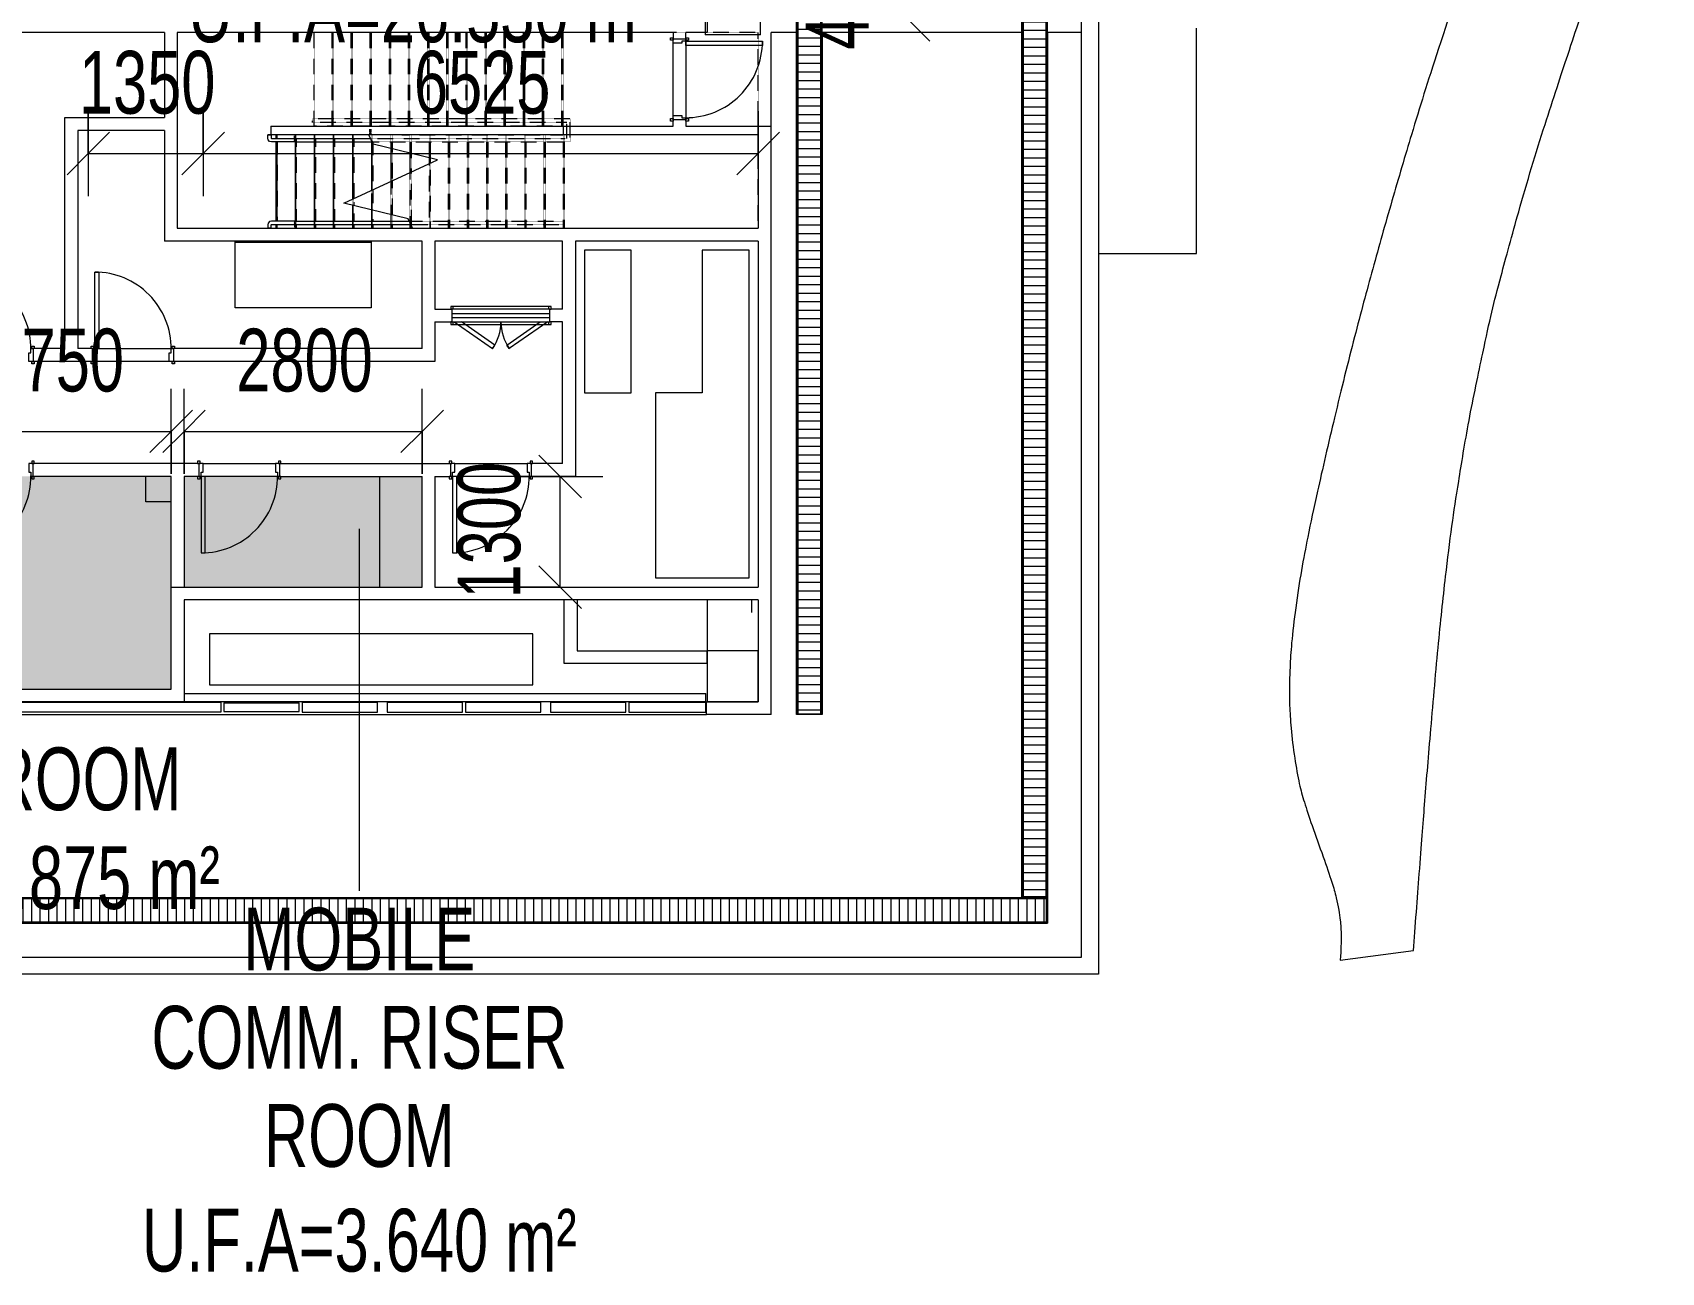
# Model space of a CAD drawing. Header units: millimetres. Extents: x 35540 to 832230, y -10956 to 416550.
# Drawn here: x 153857 to 173004, y 1152 to 15724 of the extents above; entities that cross this region are included whole.
import ezdxf

# ---------------------------------------------------------------- set-up
doc = ezdxf.new("R2010")
doc.units = ezdxf.units.MM
doc.linetypes.add('Overhead', pattern=[3.96875, 2.38125, -1.5875])
for name, color, linetype, lineweight in [('A-ANNO-DIMS', 211, 'Continuous', 5), ('A-ANNO-DIMS-500', 211, 'Continuous', 5), ('A-AREA-IDEN', 2, 'Continuous', 15), ('A-AREA-PATT', 32, 'Continuous', 5), ('A-DOOR', 31, 'Continuous', 5), ('A-DOOR-FRAM', 31, 'Continuous', 15), ('A-FLOR', 192, 'Continuous', 5), ('A-FLOR-HRAL', 11, 'Continuous', 5), ('A-FLOR-HRAL-MBND', 5, 'Overhead', 5), ('A-FLOR-LEVL', 51, 'Continuous', 5), ('A-GLAZ-CWMG', 51, 'Continuous', 5), ('A-WALL', 113, 'Continuous', 5), ('Q-CASE', 31, 'Continuous', 5), ('S-COLS', 52, 'Continuous', 5), ('S-STRS', 31, 'Continuous', 5), ('S-STRS-MBND', 31, 'Overhead', 5)]:
    doc.layers.add(name, color=color, linetype=linetype, lineweight=lineweight)
doc.styles.add('Arial', font='arial.ttf', dxfattribs={"width": 0.7, "height": 737.649701})
doc.dimstyles.new('Linear_-_1_5mm_Arial', dxfattribs={"dimscale": 304.8, "dimtxt": 750, "dimasz": 1.64042, "dimexe": 1.64042, "dimexo": 0.0625, "dimgap": 0.82021, "dimtad": 1, "dimdec": 0, "dimzin": 0, "dimdsep": 46, "dimtxsty": 'Arial', "dimblk1": 'OBLIQUE', "dimblk2": 'OBLIQUE', "dimsah": 1, "dimcen": 0.09, "dimadec": 0, "dimazin": 0, "dimtfac": 1, "dimtdec": 4, "dimtix": 1, "dimtmove": 0, "dimatfit": 3, "dimfxl": 1.64042, "dimfxlon": 1, "dimtvp": 1, "dimtolj": 1, "dimtzin": 0, "dimarcsym": 2})
pattern_1 = [(270, (73747.67, 609.6), (100, 6e-15), [])]

# ---------------------------------------------------------------- blocks, each defined once
blk = doc.blocks.new('DLN-Single Door__X01_ - _M02_ 900 x 2450 _WH_-16935533-1_F U_F_A_')
at = {"layer": 'A-DOOR'}
for p, q in [((-460, 105), (-490, 105)), ((-490, 105), (-490, 75)), ((-490, 75), (-460, 75)), ((-460, 75), (-460, 105)), ((490, 105), (460, 105)), ((460, 105), (460, 75)), ((460, 75), (490, 75)), ((490, 75), (490, 105)), ((-460, -75), (-490, -75)), ((-490, -75), (-490, -105)), ((-490, -105), (-460, -105)), ((-460, -105), (-460, -75)), ((-400, -75), (-450, -75)), ((-450, -75), (-450, -975)), ((-400, -975), (-400, -75)), ((490, -75), (460, -75)), ((460, -75), (460, -105)), ((460, -105), (490, -105)), ((490, -105), (490, -75)), ((-450, -975), (-400, -975))]:
    blk.add_line(p, q, dxfattribs=at)
blk.add_arc((-450, -75), 900, 270, 0.5, dxfattribs=at)
at = {"layer": 'A-DOOR-FRAM'}
for p, q in [((-425, 75), (-475, 75)), ((-475, 75), (-475, -75)), ((-425, -25), (-425, 75)), ((425, 75), (425, -25)), ((475, 75), (425, 75)), ((475, -75), (475, 75)), ((-475, -75), (-450, -75)), ((-450, -75), (-450, -25)), ((-450, -25), (-425, -25)), ((425, -25), (450, -25)), ((450, -25), (450, -75)), ((450, -75), (475, -75))]:
    blk.add_line(p, q, dxfattribs=at)
blk = doc.blocks.new('DLN-Single Door__X01_ - _M02a_ 900 x 2450 _WH_-16935534-1_F U_F_A_')
at = {"layer": 'A-DOOR'}
for p, q in [((-450, 975), (-400, 975)), ((-450, 75), (-450, 975)), ((-400, 975), (-400, 75)), ((-490, 105), (-460, 105)), ((-490, 75), (-490, 105)), ((-460, 75), (-490, 75)), ((-460, 105), (-460, 75)), ((-400, 75), (-450, 75)), ((460, 75), (460, 105)), ((460, 105), (490, 105)), ((490, 75), (460, 75)), ((490, 105), (490, 75)), ((-490, -75), (-460, -75)), ((-490, -105), (-490, -75)), ((-460, -105), (-490, -105)), ((-460, -75), (-460, -105)), ((460, -105), (460, -75)), ((460, -75), (490, -75)), ((490, -105), (460, -105)), ((490, -75), (490, -105))]:
    blk.add_line(p, q, dxfattribs=at)
blk.add_arc((-450, 75), 900, 359.5, 90, dxfattribs=at)
at = {"layer": 'A-DOOR-FRAM'}
for p, q in [((-475, 75), (-450, 75)), ((-475, -75), (-475, 75)), ((-450, 75), (-450, 25)), ((-450, 25), (-425, 25)), ((-425, 25), (-425, -75)), ((425, 25), (450, 25)), ((425, -75), (425, 25)), ((450, 75), (475, 75)), ((450, 25), (450, 75)), ((475, 75), (475, -75)), ((-425, -75), (-475, -75)), ((475, -75), (425, -75))]:
    blk.add_line(p, q, dxfattribs=at)
blk = doc.blocks.new('DLN-Single Door__X05_ - _M43a_ 900 x 2100 _WH_-13704765-1_F U_F_A_')
at = {"layer": 'A-DOOR'}
for p, q in [((-450, 975), (-400, 975)), ((-450, 75), (-450, 975)), ((-400, 975), (-400, 75)), ((-490, 105), (-460, 105)), ((-490, 75), (-490, 105)), ((-460, 75), (-490, 75)), ((-460, 105), (-460, 75)), ((-400, 75), (-450, 75)), ((460, 75), (460, 105)), ((460, 105), (490, 105)), ((490, 75), (460, 75)), ((490, 105), (490, 75)), ((-490, -75), (-460, -75)), ((-490, -105), (-490, -75)), ((-460, -105), (-490, -105)), ((-460, -75), (-460, -105)), ((460, -105), (460, -75)), ((460, -75), (490, -75)), ((490, -105), (460, -105)), ((490, -75), (490, -105))]:
    blk.add_line(p, q, dxfattribs=at)
blk.add_arc((-450, 75), 900, 359.5, 90, dxfattribs=at)
at = {"layer": 'A-DOOR-FRAM'}
for p, q in [((-475, 75), (-450, 75)), ((-475, -75), (-475, 75)), ((-450, 75), (-450, 25)), ((-450, 25), (-425, 25)), ((-425, 25), (-425, -75)), ((425, 25), (450, 25)), ((425, -75), (425, 25)), ((450, 75), (475, 75)), ((450, 25), (450, 75)), ((475, 75), (475, -75)), ((-425, -75), (-475, -75)), ((475, -75), (425, -75))]:
    blk.add_line(p, q, dxfattribs=at)
blk = doc.blocks.new('DLN-Surface Channel-S1 - 300x150 _WD_-15753152-1_F U_F_A_')
at = {"layer": 'Q-CASE'}
h = blk.add_hatch(dxfattribs=at)
h.set_pattern_fill('FP_19', color=256, style=0, pattern_type=2)
h.set_pattern_definition(pattern_1)
h.paths.add_polyline_path([(6210, -135), (6215, -135), (6215, 135), (-6215, 135), (-6215, -135), (5925, -135)], flags=0)
for p, q in [((-6225, -150), (-6225, 150)), ((-6215, 150), (-6225, 150)), ((-6215, 150), (-6215, -150)), ((-6215, 140), (-6215, 150)), ((-6215, 150), (6215, 150)), ((-6215, 140), (6215, 140)), ((-6215, -135), (-6215, 135)), ((6215, 135), (-6215, 135)), ((6215, -150), (6215, 150)), ((6225, 150), (6215, 150)), ((6215, 150), (6215, 140)), ((6215, 135), (6215, -135)), ((6225, 150), (6225, -150)), ((-6225, -150), (-6215, -150)), ((-6215, -135), (6215, -135)), ((-6215, -150), (-6215, -140)), ((6215, -140), (-6215, -140)), ((-5915, -150), (6215, -150)), ((6215, -140), (6215, -150)), ((6215, -150), (6225, -150))]:
    blk.add_line(p, q, dxfattribs=at)
blk = doc.blocks.new('DLN-Surface Channel-L1 - 300x150 _WD_-12820414-1_F U_F_A_')
at = {"layer": 'Q-CASE'}
h = blk.add_hatch(dxfattribs=at)
h.set_pattern_fill('FP_17', color=256, style=0, pattern_type=2)
h.set_pattern_definition([(90, (73762.67, 0), (-100, 6e-15), [])])
h.paths.add_polyline_path([(-26615, -285), (285, -285), (15, -15), (-26615, -15)], flags=0)
for p, q in [((-26625, -300), (-26625, 0)), ((-26615, 0), (-26625, 0)), ((-26615, 0), (-26615, -300)), ((-26615, -10), (-26615, 0)), ((-26615, 0), (-18608, 0)), ((10, -10), (-26615, -10)), ((15, -15), (-26615, -15)), ((-26615, -15), (-26615, -285)), ((-26625, -300), (-26615, -300)), ((-26615, -285), (285, -285)), ((-26615, -300), (-26615, -290)), ((290, -290), (-26615, -290)), ((-18608, -300), (-26615, -300))]:
    blk.add_line(p, q, dxfattribs=at)
blk = doc.blocks.new('DLN-Surface Channel-S1 - 300x150 _WD_-15637421-1_F U_F_A_')
at = {"layer": 'Q-CASE'}
h = blk.add_hatch(dxfattribs=at)
h.set_pattern_fill('FP_19', color=256, style=0, pattern_type=2)
h.set_pattern_definition(pattern_1)
h.paths.add_polyline_path([(21565, -135), (21565, 135), (-21565, 135), (-21565, -135), (20937, -135)], flags=0)
for p, q in [((-21565, 140), (21565, 140)), ((21565, 135), (-21565, 135)), ((11408, 150), (21565, 150)), ((21565, -150), (21565, 150)), ((21575, 150), (21565, 150)), ((21565, 150), (21565, 140)), ((21565, 135), (21565, -135)), ((21575, 150), (21575, -150)), ((-21565, -135), (21565, -135)), ((21565, -140), (-21565, -140)), ((11408, -150), (21565, -150)), ((21565, -140), (21565, -150)), ((21565, -150), (21575, -150))]:
    blk.add_line(p, q, dxfattribs=at)
blk = doc.blocks.new('Railing - Handrail On Railing_Start Post-6008623-1_F U_F_A_')
at = {"layer": 'A-FLOR-HRAL'}
for p, q in [((-25, 320), (-65, 320)), ((-65, 320), (-65, 314)), ((-65, 280), (-65, 320)), ((-65, 314), (-65, 310)), ((-65, 310), (-65, 305)), ((-65, 305), (-65, 290)), ((-65, 290), (-65, 286)), ((-65, 286), (-65, 280)), ((-65, 280), (-25, 280)), ((-20, 275), (-20, 0)), ((20, 0), (20, 275)), ((-19, 6), (-50, 6)), ((-3, 6), (0, 6)), ((-50, 0), (-50, 0)), ((-50, 0), (-50, 0)), ((-50, -7), (-20, -7)), ((-5, 0), (-20, 0)), ((-20, 0), (-19, 0)), ((-19, 0), (-5, 0)), ((5, 0), (-5, 0)), ((-5, 0), (5, 0)), ((10, 0), (5, 0)), ((5, 0), (14, 0)), ((20, 0), (10, 0)), ((14, 0), (17, 0)), ((17, 0), (20, 0))]:
    blk.add_line(p, q, dxfattribs=at)
at = {"layer": 'A-FLOR-HRAL', "flags": 128}
for points in [[(20, 275), (14, 298), (-3, 314), (-25, 320)], [(-25, 280), (-21, 278), (-20, 275)], [(0, -7), (-6, -7), (-15, -7)]]:
    blk.add_lwpolyline(points, dxfattribs=at)
at = {"layer": 'A-FLOR-HRAL'}
for start, end in [(150, 180), (135, 150), (45, 135), (360, 45), (180, 270), (270, 360)]:
    blk.add_arc((0, 0), 6.5, start, end, dxfattribs=at)
blk = doc.blocks.new('Railing - Railing-6095844-1_F U_F_A_')
at = {"layer": 'A-FLOR-HRAL'}
for p, q in [((83194, 13509), (84536, 13509)), ((83194, 13469), (83194, 13509)), ((83194, 13469), (84555, 13469)), ((84555, 13469), (84536, 13509))]:
    blk.add_line(p, q, dxfattribs=at)
at = {"layer": 'A-FLOR-HRAL-MBND'}
for p, q in [((84536, 13509), (86344, 13509)), ((84555, 13469), (86344, 13469)), ((86344, 13509), (86344, 13469))]:
    blk.add_line(p, q, dxfattribs=at)
at = {"rotation": 89.99999999999982}
blk.add_blockref('Railing - Handrail On Railing_Start Post-6008623-1_F U_F_A_', (83194, 13489), dxfattribs=at)
blk = doc.blocks.new('Railing - Handrail On Railing_Start Post-V21-1_F U_F_A_')
at = {"layer": 'A-FLOR-HRAL'}
for p, q in [((-25, 320), (-65, 320)), ((-65, 320), (-65, 314)), ((-65, 280), (-65, 320)), ((-65, 314), (-65, 305)), ((-65, 305), (-65, 286)), ((-65, 286), (-65, 280)), ((-65, 280), (-25, 280)), ((-20, 275), (-20, 0)), ((20, 0), (20, 275)), ((-19, 6), (-50, 6)), ((-3, 6), (0, 6)), ((-50, 0), (-50, 0)), ((-50, 0), (-50, 0)), ((-50, -7), (-20, -7)), ((-19, 0), (-20, 0)), ((-20, 0), (-19, 0)), ((-17, 0), (-19, 0)), ((-19, 0), (-17, 0)), ((-5, 0), (-17, 0)), ((-17, 0), (-14, 0)), ((-14, 0), (-10, 0)), ((-10, 0), (-5, 0)), ((5, 0), (-5, 0)), ((-5, 0), (17, 0)), ((17, 0), (5, 0)), ((19, 0), (17, 0)), ((17, 0), (19, 0)), ((20, 0), (19, 0)), ((19, 0), (20, 0))]:
    blk.add_line(p, q, dxfattribs=at)
at = {"layer": 'A-FLOR-HRAL', "flags": 128}
for points in [[(20, 275), (14, 298), (-3, 314), (-25, 320)], [(-25, 280), (-21, 278), (-20, 275)], [(0, -7), (-6, -7), (-15, -7)]]:
    blk.add_lwpolyline(points, dxfattribs=at)
at = {"layer": 'A-FLOR-HRAL'}
for start, end in [(150, 180), (135, 150), (120, 135), (105, 120), (90, 105), (75, 90), (60, 75), (360, 60), (180, 225), (225, 330), (330, 360)]:
    blk.add_arc((0, 0), 6.5, start, end, dxfattribs=at)
blk = doc.blocks.new('Railing - Handrail On Railing-13662279-1_F U_F_A_')
at = {"layer": 'A-FLOR-HRAL'}
for p, q in [((-15, 6), (-50, 6)), ((-50, 0), (-50, 0)), ((-50, 0), (-50, 0)), ((-50, -7), (-15, -7))]:
    blk.add_line(p, q, dxfattribs=at)
at = {"layer": 'A-FLOR-HRAL', "flags": 128}
for points in [[(-15, 6), (-3, 6), (0, 6)], [(0, -7), (-6, -7), (-15, -7)]]:
    blk.add_lwpolyline(points, dxfattribs=at)
at = {"layer": 'A-FLOR-HRAL'}
for start, end in [(360, 180), (180, 360)]:
    blk.add_arc((0, 0), 6.5, start, end, dxfattribs=at)
blk = doc.blocks.new('Railing - Railing-6095848-1_F U_F_A_')
at = {"layer": 'A-FLOR-HRAL'}
for p, q in [((83194, 14479), (84084, 14479)), ((83194, 14439), (83194, 14479)), ((83194, 14439), (84102, 14439)), ((84102, 14439), (84084, 14479))]:
    blk.add_line(p, q, dxfattribs=at)
at = {"layer": 'A-FLOR-HRAL-MBND'}
for p, q in [((83399, 14669), (83399, 14709)), ((86429, 14709), (83399, 14709)), ((86389, 14669), (83399, 14669)), ((86389, 14479), (86389, 14669)), ((86429, 14439), (86429, 14709)), ((84084, 14479), (86344, 14479)), ((84102, 14439), (86344, 14439)), ((86344, 14479), (86389, 14479)), ((86344, 14439), (86429, 14439))]:
    blk.add_line(p, q, dxfattribs=at)
at = {"extrusion": (0, 0, -1), "zscale": -1, "rotation": 270.0000000000002}
for name, p in [('Railing - Handrail On Railing-13662279-1_F U_F_A_', (-84079, 14539)), ('Railing - Handrail On Railing_Start Post-V21-1_F U_F_A_', (-83194, 14459))]:
    blk.add_blockref(name, p, dxfattribs=at)
blk = doc.blocks.new('DLN-Double Door-AP - _AP09_ 1100 x 2100 _WH_-10331324-1_F U_F_A_')
at = {"layer": 'A-DOOR'}
for p, q in [((575, 75), (-575, 75)), ((-575, 75), (-575, 25)), ((-575, 25), (-575, -25)), ((-575, 25), (575, 25)), ((575, 25), (575, 75)), ((575, -25), (575, 25)), ((-575, -25), (-575, -75)), ((-575, -25), (575, -25)), ((-575, -75), (575, -75)), ((-550, -75), (-99, -390)), ((-71, -350), (-463, -75)), ((71, -350), (463, -75)), ((550, -75), (99, -390)), ((575, -75), (575, -25)), ((-99, -390), (-71, -350)), ((99, -390), (71, -350))]:
    blk.add_line(p, q, dxfattribs=at)
for centre, start, end in [((-550, -75), 325, 359.9926), ((550, -75), 180.0074, 215)]:
    blk.add_arc(centre, 550, start, end, dxfattribs=at)
at = {"layer": 'A-DOOR-FRAM'}
for p, q in [((-560, 105), (-590, 105)), ((-590, 105), (-590, 75)), ((-590, 75), (-575, 75)), ((-560, 75), (-560, 105)), ((560, 105), (560, 75)), ((590, 105), (560, 105)), ((580, 75), (590, 75)), ((590, 75), (590, 105)), ((-575, -75), (-590, -75)), ((-590, -75), (-590, -105)), ((-590, -105), (-560, -105)), ((-560, -105), (-560, -75)), ((560, -75), (560, -105)), ((560, -105), (590, -105)), ((590, -75), (580, -75)), ((590, -105), (590, -75))]:
    blk.add_line(p, q, dxfattribs=at)
at = {"layer": 'A-DOOR-FRAM', "lineweight": 5}
for p, q in [((560, 105), (-560, 105)), ((-560, -105), (560, -105))]:
    blk.add_line(p, q, dxfattribs=at)
blk = doc.blocks.new('Rectangular Mullion - DLN_40 x 120mm _WD_-16830536-1_F U_F_A_')
at = {"layer": 'A-GLAZ-CWMG'}
for p, q in [((78802, 7735), (78802, 7855)), ((78802, 7855), (82323, 7855)), ((82323, 7855), (82323, 7735)), ((82323, 7735), (78802, 7735))]:
    blk.add_line(p, q, dxfattribs=at)
blk = doc.blocks.new('Rectangular Mullion - DLN_40 x 100mm _WD_-11780857-1_F U_F_A_')
at = {"layer": 'A-GLAZ-CWMG', "lineweight": 15}
for p, q in [((82359, 7845), (82359, 7745)), ((82359, 7845), (83243, 7845)), ((82359, 7745), (83243, 7745)), ((83243, 7745), (83243, 7845))]:
    blk.add_line(p, q, dxfattribs=at)
blk = doc.blocks.new('Rectangular Mullion - DLN_40 x 120mm _WD_-12433719-1_F U_F_A_')
at = {"layer": 'A-GLAZ-CWMG', "lineweight": 15}
for p, q in [((83279, 7855), (83279, 7735)), ((83279, 7855), (84163, 7855)), ((84163, 7735), (84163, 7855)), ((83279, 7735), (84163, 7735))]:
    blk.add_line(p, q, dxfattribs=at)
blk = doc.blocks.new('Rectangular Mullion - DLN_40 x 120mm _WD_-12433720-1_F U_F_A_')
at = {"layer": 'A-GLAZ-CWMG', "lineweight": 15}
for p, q in [((87119, 7855), (87119, 7735)), ((87119, 7855), (88023, 7855)), ((88023, 7735), (88023, 7855)), ((87119, 7735), (88023, 7735))]:
    blk.add_line(p, q, dxfattribs=at)
blk = doc.blocks.new('DIMBLOCK68-1_F U_F_A_')
at = {"layer": 'A-ANNO-DIMS-500'}
for p, q in [((164153, 16349), (163903, 16599)), ((163653, 16349), (164653, 16349)), ((164153, 16349), (163653, 16349)), ((164153, 16349), (164153, 15874)), ((164153, 16349), (164403, 16099)), ((164153, 15874), (163903, 16124)), ((163653, 15874), (164653, 15874)), ((164153, 15874), (163653, 15874)), ((164153, 15874), (164403, 15624))]:
    blk.add_line(p, q, dxfattribs=at)
at = {"layer": 'A-ANNO-DIMS-500', "color": 0, "insert": (162946, 15523), "char_height": 737.6, "width": 1412.31, "attachment_point": 1, "rotation": 90, "line_spacing_factor": 0.938532, "style": 'Arial'}
blk.add_mtext('475', dxfattribs=at)
blk = doc.blocks.new('_Oblique')
at = {"color": 0, "linetype": 'ByBlock', "lineweight": -2}
blk.add_line((-0.5, -0.5), (0.5, 0.5), dxfattribs=at)
blk = doc.blocks.new('DIMBLOCK69-1_F U_F_A_')
at = {"layer": 'A-ANNO-DIMS-500'}
for p, q in [((155637, 10537), (155637, 11537)), ((158437, 10537), (158437, 11537)), ((155637, 11037), (155887, 11287)), ((158437, 11037), (158687, 11287)), ((155637, 11037), (155387, 10787)), ((155637, 11037), (158437, 11037)), ((155637, 11037), (155637, 10537)), ((158437, 11037), (158187, 10787)), ((158437, 11037), (158437, 10537))]:
    blk.add_line(p, q, dxfattribs=at)
at = {"layer": 'A-ANNO-DIMS-500', "color": 0, "insert": (156252, 12244), "char_height": 737.6, "width": 1883.08, "attachment_point": 1, "line_spacing_factor": 0.938532, "style": 'Arial'}
blk.add_mtext('2800', dxfattribs=at)
blk = doc.blocks.new('DIMBLOCK70-1_F U_F_A_')
at = {"layer": 'A-ANNO-DIMS-500'}
for p, q in [((160059, 10507), (159809, 10757)), ((159559, 10507), (160559, 10507)), ((160059, 10507), (159559, 10507)), ((160059, 9207), (160059, 10507)), ((160059, 10507), (160309, 10257)), ((160059, 9207), (159809, 9457)), ((159559, 9207), (160559, 9207)), ((160059, 9207), (159559, 9207)), ((160059, 9207), (160309, 8957))]:
    blk.add_line(p, q, dxfattribs=at)
at = {"layer": 'A-ANNO-DIMS-500', "color": 0, "insert": (158852, 9073), "char_height": 737.6, "width": 1883.08, "attachment_point": 1, "rotation": 90, "line_spacing_factor": 0.938532, "style": 'Arial'}
blk.add_mtext('1300', dxfattribs=at)
blk = doc.blocks.new('DIMBLOCK89-1_F U_F_A_')
at = {"layer": 'A-ANNO-DIMS-500'}
for p, q in [((152737, 10537), (152737, 11537)), ((155487, 10537), (155487, 11537)), ((152737, 11037), (152987, 11287)), ((155487, 11037), (155737, 11287)), ((152737, 11037), (152487, 10787)), ((152737, 11037), (155487, 11037)), ((152737, 11037), (152737, 10537)), ((155487, 11037), (155237, 10787)), ((155487, 11037), (155487, 10537))]:
    blk.add_line(p, q, dxfattribs=at)
at = {"layer": 'A-ANNO-DIMS-500', "color": 0, "insert": (153327, 12244), "char_height": 737.6, "width": 1883.08, "attachment_point": 1, "line_spacing_factor": 0.938532, "style": 'Arial'}
blk.add_mtext('2750', dxfattribs=at)
blk = doc.blocks.new('DIMBLOCK90-1_F U_F_A_')
at = {"layer": 'A-ANNO-DIMS-500'}
for p, q in [((154512, 14802), (154512, 13802)), ((154512, 14302), (154512, 14802)), ((155862, 14802), (155862, 13802)), ((155862, 14302), (155862, 14802)), ((154512, 14302), (154762, 14552)), ((155862, 14302), (156112, 14552)), ((154512, 14302), (154262, 14052)), ((154512, 14302), (155862, 14302)), ((155862, 14302), (155612, 14052))]:
    blk.add_line(p, q, dxfattribs=at)
at = {"layer": 'A-ANNO-DIMS-500', "color": 0, "insert": (154402, 15509), "char_height": 737.6, "width": 1883.08, "attachment_point": 1, "line_spacing_factor": 0.938532, "style": 'Arial'}
blk.add_mtext('1350', dxfattribs=at)
blk = doc.blocks.new('DIMBLOCK91-1_F U_F_A_')
at = {"layer": 'A-ANNO-DIMS-500'}
for p, q in [((155862, 14802), (155862, 13802)), ((155862, 14302), (155862, 14802)), ((162387, 14802), (162387, 13802)), ((162387, 14302), (162387, 14802)), ((155862, 14302), (156112, 14552)), ((162387, 14302), (162637, 14552)), ((155862, 14302), (155612, 14052)), ((155862, 14302), (162387, 14302)), ((162387, 14302), (162137, 14052))]:
    blk.add_line(p, q, dxfattribs=at)
at = {"layer": 'A-ANNO-DIMS-500', "color": 0, "insert": (158340, 15509), "char_height": 737.6, "width": 1883.08, "attachment_point": 1, "line_spacing_factor": 0.938532, "style": 'Arial'}
blk.add_mtext('6525', dxfattribs=at)

msp = doc.modelspace()

# ---------------------------------------------------------------- hatches: boundary and pattern name
at = {"layer": 'A-AREA-PATT'}
for points in [[(153410.5, 8007.5), (155487, 8007.5), (155487, 10507.5), (153877, 10507.5), (153877, 10477.5), (153847, 10477.5), (153847, 10507.5), (152927, 10507.5), (152927, 10477.5), (152897, 10477.5), (152895.5, 10507.5), (152737, 10507.5), (152737, 8007.5), (152893.3, 8007.5)], [(158437, 9207.5), (158437, 10507.5), (156777, 10507.5), (156777, 10477.5), (156747, 10477.5), (156747, 10507.5), (155827, 10507.5), (155827, 10477.5), (155797, 10478.9), (155797, 10507.5), (155637, 10507.5), (155637, 9207.5), (157937, 9207.5)]]:
    msp.add_hatch(color=231, dxfattribs=at).paths.add_polyline_path(points, flags=0)

# ---------------------------------------------------------------- linework, layer by layer
at = {"layer": 'A-AREA-IDEN'}
msp.add_line((157697.9, 9891.4), (157697.9, 5635.2), dxfattribs=at)
at = {"layer": 'A-FLOR'}
for p, q in [((162537, 14624.2), (162537, 15724.2)), ((162837, 7707.5), (162837, 15724.2)), ((163137, 15724.2), (163137, 7707.5)), ((165487, 5557.5), (165487, 15724.2)), ((165787, 15724.2), (165787, 5257.5)), ((167537, 13127.5), (167537, 15777.5)), ((156732, 14478.1), (156732, 14523.8)), ((156732, 13507.7), (156732, 14440)), ((156732, 13424.2), (156732, 13469.5)), ((156237, 12487.5), (156237, 13274.2)), ((156237, 13259.5), (157837, 13259.5)), ((157837, 13274.2), (157837, 12487.5)), ((160345, 13166.2), (160345, 11490.5)), ((160895, 13166.2), (160345, 13166.2)), ((160895, 11490.5), (160895, 13166.2)), ((162279, 13166.2), (161729, 13166.2)), ((161729, 13166.2), (161729, 11490.5)), ((162279, 9315.5), (162279, 13166.2)), ((166387, 13127.5), (167537, 13127.5)), ((157837, 12487.5), (156237, 12487.5)), ((160345, 11490.5), (160895, 11490.5)), ((161729, 11490.5), (161179, 11490.5)), ((161179, 11490.5), (161179, 9315.5)), ((155187, 10207.5), (155187, 10507.5)), ((157937, 9207.5), (157937, 10507.5)), ((155487, 10207.5), (155187, 10207.5)), ((161179, 9315.5), (162279, 9315.5)), ((161787, 9057.5), (161787, 8457.5)), ((162312, 8907.5), (162312, 9057.5)), ((159737, 8657.5), (155937, 8657.5)), ((155937, 8657.5), (155937, 8057.5)), ((159737, 8057.5), (159737, 8657.5)), ((155937, 8057.5), (159737, 8057.5)), ((150437, 7707.5), (161779, 7707.5)), ((163137, 7707.5), (162837, 7707.5)), ((153337, 5557.5), (165487, 5557.5)), ((165787, 5257.5), (153647, 5257.5)), ((169228, 4819.9), (170090.3, 4934.1))]:
    msp.add_line(p, q, dxfattribs=at)
for points, knots in [([(173003.8, 22561.2), (172966.6, 22474.6), (172853, 22208.2), (172605.9, 21613.2), (172376.5, 21054.6), (172034.8, 20194.4), (171733.3, 19413), (171269.3, 18157), (170925.6, 17180.9), (170333.4, 15391.3), (170109.5, 14677.3), (169828.6, 13727.3), (169610.6, 12957), (169394.2, 12149), (169172.7, 11259.7), (168959.6, 10336.2), (168855.8, 9847.3), (168771.8, 9414.7), (168707, 9004.9), (168652.9, 8535.9), (168638.7, 8300.7), (168628.7, 8013.1), (168632, 7826), (168647.5, 7530.5), (168686.2, 7216.5), (168749.9, 6869.8), (168798, 6702.4), (168902, 6382.3), (169018.3, 6067.8), (169133.1, 5734.5), (169175.5, 5586.9), (169211.4, 5418.1), (169228.9, 5294.1), (169236.2, 5210.8), (169240.1, 5099.6), (169237.6, 4956.9), (169228, 4819.9)], [68.8790063, 68.8790063, 68.8790063, 68.8790063, 70.0004602, 71.9823231, 74.4305412, 77.0179211, 80.408721, 83.9188513, 88.5739935, 92.5835625, 96.5449139, 99.32071, 102.1929498, 104.9840031, 107.9361103, 110.5201242, 112.5841572, 114.0655926, 115.5168852, 116.7439619, 117.8321531, 118.6087429, 119.4512491, 120.3250828, 121.3797012, 122.3012535, 123.2448038, 124.1695397, 125.289285, 126.2089596, 126.9508173, 127.4442102, 127.861138, 128.2110195, 128.5799775, 129.0077423, 129.0077423, 129.0077423, 129.0077423]), ([(170090.3, 4934.1), (170109.7, 5210.1), (170170.2, 6001.7), (170222.3, 6683.8), (170283.8, 7433.3), (170380.4, 8535.2), (170457, 9262.6), (170540.9, 9945.2), (170617.6, 10428.7), (170731.2, 11144.8), (170906.1, 11967.1), (171011.4, 12462.2), (171114.4, 12846.1), (171348.3, 13718.3), (171619.2, 14604.1), (171967.7, 15656.1), (172141.1, 16189.3), (172636.5, 17549.7), (172940.5, 18358.6), (173003.8, 18525.8)], [-188.4310228, -188.4310228, -188.4310228, -188.4310228, -186.5100192, -184.0686857, -181.2856562, -178.4507867, -175.6862989, -173.59668, -171.5141716, -169.2640564, -166.995846, -165.0861897, -163.1083887, -160.6706426, -157.4547678, -154.6136527, -150.5561815, -145.4814255, -144.1283601, -144.1283601, -144.1283601, -144.1283601])]:
    msp.add_open_spline(points, degree=3, knots=knots, dxfattribs=at)
at = {"layer": 'A-FLOR-LEVL'}
for p, q in [((162837, 15724.2), (162837, 23740.5)), ((163137, 15724.2), (163137, 23740.5)), ((165487, 15724.2), (165487, 23740.5)), ((165787, 15724.2), (165787, 23740.5)), ((162837, 15724.2), (162537, 15724.2)), ((165487, 15724.2), (163137, 15724.2)), ((166187, 15724.2), (165787, 15724.2))]:
    msp.add_line(p, q, dxfattribs=at)
at = {"layer": 'A-WALL', "color": 9}
for p, q in [((166187, 4857.5), (166187, 31207.5)), ((166387, 31007.5), (166387, 4657.5)), ((153637, 4857.5), (166187, 4857.5)), ((166387, 4657.5), (153637, 4657.5))]:
    msp.add_line(p, q, dxfattribs=at)
at = {"layer": 'A-WALL', "lineweight": 18}
for p, q in [((155407, 15724.2), (152737, 15724.2)), ((155407, 15724.2), (155407, 14724.2)), ((155557, 15724.2), (155557, 13424.2)), ((157162, 15724.2), (155557, 15724.2)), ((161387, 15724.2), (161387, 15664)), ((161537, 15664), (161537, 15724.2)), ((154237, 14724.2), (155407, 14724.2)), ((154237, 12009.2), (154237, 14724.2)), ((155407, 14574.2), (154387, 14574.2)), ((154387, 14574.2), (154387, 12009.2)), ((155407, 14574.2), (155407, 13274.2)), ((156657, 14623.8), (161387, 14623.8)), ((156657, 14623.8), (156657, 14523.8)), ((161387, 14623.8), (161387, 14684)), ((161537, 14684), (161537, 14623.8)), ((161537, 14623.8), (162387, 14623.8)), ((162387, 14624.2), (162387, 14623.8)), ((162387, 14624.2), (162537, 14624.2)), ((162537, 7707.5), (162537, 14624.2)), ((162387, 14523.8), (156657, 14523.8)), ((162387, 14523.8), (162387, 13424.2)), ((155557, 13424.2), (156627.9, 13424.2)), ((156656.1, 13424.2), (162387, 13424.2)), ((158437, 13274.2), (155407, 13274.2)), ((158437, 12009.2), (158437, 13274.2)), ((160087, 13274.2), (158587, 13274.2)), ((158587, 13274.2), (158587, 12474.2)), ((160087, 12474.2), (160087, 13274.2)), ((162387, 13274.2), (160237, 13274.2)), ((160237, 13274.2), (160237, 10507.5)), ((162387, 13274.2), (162387, 9207.5)), ((158587, 12474.2), (158772, 12474.2)), ((160087, 12474.2), (159952, 12474.2)), ((158587, 12324.2), (158587, 11859.2)), ((158587, 12324.2), (158772, 12324.2)), ((160087, 12324.2), (159952, 12324.2)), ((160087, 10657.5), (160087, 12324.2)), ((154237, 12009.2), (153877, 12009.2)), ((154547, 12009.2), (154387, 12009.2)), ((158437, 12009.2), (155527, 12009.2)), ((154547, 11859.2), (153877, 11859.2)), ((158587, 11859.2), (155527, 11859.2)), ((155797, 10657.5), (153877, 10657.5)), ((156777, 10657.5), (158755, 10657.5)), ((160087, 10657.5), (159735, 10657.5)), ((155487, 10507.5), (153877, 10507.5)), ((155487, 8007.5), (155487, 10507.5)), ((155797, 10507.5), (155637, 10507.5)), ((155637, 10507.5), (155637, 9207.5)), ((156777, 10507.5), (158437, 10507.5)), ((158437, 9207.5), (158437, 10507.5)), ((158587, 10507.5), (158755, 10507.5)), ((158587, 10507.5), (158587, 9207.5)), ((160237, 10507.5), (159735, 10507.5)), ((155487, 9207.5), (158437, 9207.5)), ((158587, 9207.5), (162387, 9207.5)), ((162387, 9057.5), (155637, 9057.5)), ((155637, 9057.5), (155637, 7857.5)), ((160107, 8307.5), (160107, 9057.5)), ((160257, 9057.5), (160257, 8457.5)), ((162387, 9057.5), (162387, 7857.5)), ((160257, 8457.5), (161787, 8457.5)), ((161787, 8307.5), (161787, 8457.5)), ((161787, 8307.5), (160107, 8307.5)), ((155637, 7857.5), (152587, 7857.5)), ((152737, 8007.5), (155487, 8007.5)), ((161779, 7857.5), (162387, 7857.5)), ((161779, 7707.5), (161779, 7857.5)), ((162537, 7707.5), (161779, 7707.5))]:
    msp.add_line(p, q, dxfattribs=at)
at = {"layer": 'A-WALL', "color": 253, "lineweight": 20}
for p, q in [((161387, 15724.2), (157162, 15724.2)), ((161787, 15724.2), (161537, 15724.2)), ((161787, 15874.2), (161787, 15724.2))]:
    msp.add_line(p, q, dxfattribs=at)
at = {"layer": 'A-WALL'}
for p, q in [((161387, 14749), (161387, 15599)), ((161537, 15624), (161537, 14724)), ((154587, 12009.2), (155487, 12009.2)), ((155462, 11859.2), (154612, 11859.2)), ((155862, 10657.5), (156712, 10657.5)), ((158820, 10657.5), (159670, 10657.5)), ((156737, 10507.5), (155837, 10507.5)), ((159695, 10507.5), (158795, 10507.5)), ((155637, 7957.5), (161770, 7957.5)), ((161770, 7857.5), (155637, 7857.5)), ((161770, 7857.5), (161770, 7957.5))]:
    msp.add_line(p, q, dxfattribs=at)
at = {"layer": 'S-COLS', "color": 253, "lineweight": 20}
for p, q in [((161762, 16349.2), (161762, 15699.2)), ((162412, 15699.2), (162412, 16349.2)), ((162412, 15699.2), (161762, 15699.2)), ((162387, 8457.5), (161787, 8457.5)), ((161787, 8457.5), (161787, 7857.5)), ((162387, 7857.5), (162387, 8457.5)), ((162387, 7857.5), (161787, 7857.5))]:
    msp.add_line(p, q, dxfattribs=at)
at = {"layer": 'S-STRS'}
for p, q in [((156717, 14523.8), (156717, 14478.1)), ((156717, 14439.9), (156717, 13507.8)), ((156942, 14523.8), (156942, 14478.8)), ((156942, 14438.8), (156942, 13508.8)), ((157167, 14523.8), (157167, 14478.8)), ((157167, 14478.8), (157167, 14438.8)), ((157167, 14438.8), (157167, 13508.8)), ((157392, 14523.8), (157392, 14478.8)), ((157392, 14478.8), (157392, 14438.8)), ((157392, 14438.8), (157392, 13508.8)), ((157617, 14523.8), (157617, 14478.8)), ((157617, 14478.8), (157617, 14438.8)), ((157617, 14438.8), (157617, 13764)), ((157842, 14456.3), (157842, 14438.8)), ((157842, 14438.8), (157842, 13868.9)), ((158067, 14364), (158067, 13973.8)), ((158292, 14309.3), (158292, 14078.7)), ((158517, 14254.6), (158517, 14183.7)), ((157617, 13693), (157617, 13508.8)), ((157842, 13638.4), (157842, 13508.8)), ((156717, 13469.5), (156717, 13424.2)), ((156942, 13468.8), (156942, 13424.2)), ((157167, 13508.8), (157167, 13468.8)), ((157167, 13468.8), (157167, 13424.2)), ((157392, 13508.8), (157392, 13468.8)), ((157392, 13468.8), (157392, 13424.2)), ((157617, 13508.8), (157617, 13468.8)), ((157617, 13468.8), (157617, 13424.2)), ((157842, 13508.8), (157842, 13468.8)), ((157842, 13468.8), (157842, 13424.2)), ((158067, 13583.7), (158067, 13508.8)), ((158067, 13508.8), (158067, 13468.8)), ((158067, 13468.8), (158067, 13424.2)), ((158292, 13491.3), (158292, 13468.8)), ((158292, 13468.8), (158292, 13423.8)), ((158292, 13423.8), (158323.4, 13423.8))]:
    msp.add_line(p, q, dxfattribs=at)
at = {"layer": 'S-STRS', "linetype": 'Overhead'}
for p, q in [((156732, 14523.8), (156732, 14478.1)), ((156732, 14440), (156732, 13507.7)), ((156957, 14523.8), (156957, 14478.8)), ((156957, 14478.8), (156957, 14438.8)), ((156957, 14438.8), (156957, 13508.8)), ((157182, 14523.8), (157182, 14478.8)), ((157182, 14478.8), (157182, 14438.8)), ((157182, 14438.8), (157182, 13508.8)), ((157407, 14523.8), (157407, 14478.8)), ((157407, 14478.8), (157407, 14438.8)), ((157407, 14438.8), (157407, 13508.8)), ((157632, 14523.8), (157632, 14478.8)), ((157632, 14478.8), (157632, 14438.8)), ((157632, 14438.8), (157632, 13771)), ((157857, 14424.2), (157857, 13875.9)), ((158082, 14360.3), (158082, 13980.8)), ((158307, 14305.6), (158307, 14085.7)), ((158532, 14250.9), (158532, 14190.7)), ((157632, 13689.4), (157632, 13508.8)), ((157857, 13634.7), (157857, 13508.8)), ((156732, 13469.5), (156732, 13423.8)), ((156957, 13508.8), (156957, 13468.8)), ((156957, 13468.8), (156957, 13424.2)), ((157182, 13508.8), (157182, 13468.8)), ((157182, 13468.8), (157182, 13424.2)), ((157407, 13508.8), (157407, 13468.8)), ((157407, 13468.8), (157407, 13424.2)), ((157632, 13508.8), (157632, 13468.8)), ((157632, 13468.8), (157632, 13424.2)), ((157857, 13508.8), (157857, 13468.8)), ((157857, 13468.8), (157857, 13424.2)), ((158082, 13580), (158082, 13508.8)), ((158082, 13508.8), (158082, 13468.8)), ((158082, 13468.8), (158082, 13424.2)), ((158307, 13459.1), (158307, 13423.8))]:
    msp.add_line(p, q, dxfattribs=at)
at = {"layer": 'S-STRS-MBND'}
for p, q in [((157167, 14623.8), (157167, 15723.8)), ((160092, 15723.8), (157167, 15723.8)), ((157377, 14623.8), (157377, 15723.8)), ((157392, 14623.8), (157392, 15723.8)), ((157602, 14623.8), (157602, 15723.8)), ((157617, 14623.8), (157617, 15723.8)), ((157827, 14623.8), (157827, 15723.8)), ((157842, 14623.8), (157842, 15723.8)), ((158052, 14623.8), (158052, 15723.8)), ((158067, 14623.8), (158067, 15723.8)), ((158277, 14623.8), (158277, 15723.8)), ((158292, 14623.8), (158292, 15723.8)), ((158502, 14623.8), (158502, 15723.8)), ((158517, 14623.8), (158517, 15723.8)), ((158727, 14623.8), (158727, 15723.8)), ((158742, 14623.8), (158742, 15723.8)), ((158952, 14623.8), (158952, 15723.8)), ((158967, 14623.8), (158967, 15723.8)), ((159177, 14623.8), (159177, 15723.8)), ((159192, 14623.8), (159192, 15723.8)), ((159402, 14623.8), (159402, 15723.8)), ((159417, 14623.8), (159417, 15723.8)), ((159627, 14623.8), (159627, 15723.8)), ((159642, 14623.8), (159642, 15723.8)), ((159852, 14623.8), (159852, 15723.8)), ((159867, 14623.8), (159867, 15723.8)), ((160077, 14623.8), (160077, 15723.8)), ((162387, 15723.8), (160092, 15723.8)), ((160092, 14623.8), (160092, 15723.8)), ((162387, 13423.8), (162387, 15723.8)), ((160092, 14623.8), (157167, 14623.8)), ((160092, 14623.8), (160092, 14523.8)), ((157842, 14523.8), (157842, 14456.3)), ((157857, 14523.8), (157857, 14424.2)), ((158067, 14523.8), (158067, 14364)), ((158082, 14523.8), (158082, 14360.3)), ((158198.4, 14523.8), (160092, 14523.8)), ((158292, 14523.8), (158292, 14309.3)), ((158307, 14523.8), (158307, 14305.6)), ((158517, 14523.8), (158517, 14254.6)), ((158532, 14523.8), (158532, 14250.9)), ((158742, 14523.8), (158742, 13423.8)), ((158757, 14523.8), (158757, 13423.8)), ((158967, 14523.8), (158967, 13423.8)), ((158982, 14523.8), (158982, 13423.8)), ((159192, 14523.8), (159192, 13423.8)), ((159207, 14523.8), (159207, 13423.8)), ((159417, 14523.8), (159417, 13423.8)), ((159432, 14523.8), (159432, 13423.8)), ((159642, 14523.8), (159642, 13423.8)), ((159657, 14523.8), (159657, 13423.8)), ((159867, 14523.8), (159867, 13423.8)), ((159882, 14523.8), (159882, 13423.8)), ((160092, 14523.8), (160092, 13423.8)), ((160107, 14523.8), (160107, 13423.8)), ((158517, 14183.7), (158517, 13423.8)), ((158532, 14190.7), (158532, 13423.8)), ((158082, 13980.8), (158082, 13580)), ((158292, 14078.7), (158292, 13491.3)), ((158307, 14085.7), (158307, 13459.1)), ((157842, 13868.9), (157842, 13638.4)), ((157857, 13875.9), (157857, 13634.7)), ((158067, 13973.8), (158067, 13583.7)), ((157617, 13764), (157617, 13693)), ((157632, 13771), (157632, 13689.4)), ((158323.4, 13423.8), (160092, 13423.8)), ((160092, 13423.8), (162387, 13423.8))]:
    msp.add_line(p, q, dxfattribs=at)
at = {"layer": 'S-STRS-MBND', "linetype": 'Continuous'}
for p, q in [((157861.8, 14413.8), (157810.5, 14523.8)), ((158617, 14230.3), (157861.8, 14413.8)), ((157517, 13717.3), (158617, 14230.3)), ((158272.1, 13533.8), (157517, 13717.3)), ((158323.4, 13423.8), (158272.1, 13533.8))]:
    msp.add_line(p, q, dxfattribs=at)

# ---------------------------------------------------------------- block references
at = {"layer": 'A-DOOR', "rotation": 270.0000000000001}
msp.add_blockref('DLN-Single Door__X05_ - _M43a_ 900 x 2100 _WH_-13704765-1_F U_F_A_', (161462, 15174), dxfattribs=at)
at = {"layer": 'A-DOOR'}
for name, p in [('DLN-Single Door__X01_ - _M02a_ 900 x 2450 _WH_-16935534-1_F U_F_A_', (153387, 11934.2)), ('DLN-Single Door__X01_ - _M02a_ 900 x 2450 _WH_-16935534-1_F U_F_A_', (155037, 11934.2)), ('DLN-Double Door-AP - _AP09_ 1100 x 2100 _WH_-10331324-1_F U_F_A_', (159362, 12399.2)), ('DLN-Single Door__X01_ - _M02_ 900 x 2450 _WH_-16935533-1_F U_F_A_', (153387, 10582.5)), ('DLN-Single Door__X01_ - _M02_ 900 x 2450 _WH_-16935533-1_F U_F_A_', (156287, 10582.5)), ('DLN-Single Door__X01_ - _M02_ 900 x 2450 _WH_-16935533-1_F U_F_A_', (159245, 10582.5))]:
    msp.add_blockref(name, p, dxfattribs=at)
at = {"layer": 'A-FLOR-HRAL'}
for name in ['Railing - Railing-6095848-1_F U_F_A_', 'Railing - Railing-6095844-1_F U_F_A_']:
    msp.add_blockref(name, (73747.7, 0), dxfattribs=at)
at = {"layer": 'A-GLAZ-CWMG'}
msp.add_blockref('Rectangular Mullion - DLN_40 x 120mm _WD_-16830536-1_F U_F_A_', (73747.7, 0), dxfattribs=at)
at = {"layer": 'A-GLAZ-CWMG', "lineweight": 15}
for name, p in [('Rectangular Mullion - DLN_40 x 120mm _WD_-12433719-1_F U_F_A_', (73747.7, 0)), ('Rectangular Mullion - DLN_40 x 120mm _WD_-12433719-1_F U_F_A_', (74747.7, 0)), ('Rectangular Mullion - DLN_40 x 120mm _WD_-12433719-1_F U_F_A_', (75667.7, 0)), ('Rectangular Mullion - DLN_40 x 120mm _WD_-12433719-1_F U_F_A_', (76667.7, 0)), ('Rectangular Mullion - DLN_40 x 120mm _WD_-12433720-1_F U_F_A_', (73747.7, 0)), ('Rectangular Mullion - DLN_40 x 100mm _WD_-11780857-1_F U_F_A_', (73747.7, 0))]:
    msp.add_blockref(name, p, dxfattribs=at)
at = {"layer": 'Q-CASE'}
for name, p, rotation in [('DLN-Surface Channel-S1 - 300x150 _WD_-15637421-1_F U_F_A_', (165637, 27132.6), 269.9999999999994), ('DLN-Surface Channel-L1 - 300x150 _WD_-12820414-1_F U_F_A_', (162837, 34332.5), 89.99999999999955)]:
    msp.add_blockref(name, p, dxfattribs=dict(at, rotation=rotation))
msp.add_blockref('DLN-Surface Channel-S1 - 300x150 _WD_-15753152-1_F U_F_A_', (159562, 5407.5), dxfattribs=at)

# ---------------------------------------------------------------- texts
at = {"layer": 'A-AREA-IDEN', "lineweight": 5, "char_height": 737.65, "attachment_point": 2, "line_spacing_factor": 0.938532, "style": 'Arial'}
for s, insert, width in [('U.F.A=26.530 m²', (158442.6, 16348.5), 6507), ('I.C.T. ROOM', (153503.4, 7322.1), 4959), ('U.F.A=6.875 m²', (153503.4, 6160.5), 6030), ('MOBILE\\PCOMM. RISER\\PROOM', (157697.9, 5438.3), 5760), ('U.F.A=3.640 m²', (157697.9, 1899.7), 6030)]:
    msp.add_mtext(s, dxfattribs=dict(at, insert=insert, width=width))

# ---------------------------------------------------------------- dimensions: what is measured, and where the dimension line sits
at = {"layer": 'A-ANNO-DIMS'}
for base, p1, p2, override, picture, middle in [((164152.9, 15874.2), (163652.9, 16349.2), (163652.9, 15874.2), {"dimpost": '<>', "dimfxl": 475}, 'DIMBLOCK68-1_F U_F_A_', (163527.7, 16111.7)), ((160059, 10507.5), (159559, 9207.5), (159559, 10507.5), {"dimpost": '<>', "dimfxl": 1300}, 'DIMBLOCK70-1_F U_F_A_', (159432.1, 9857.5))]:
    dim = msp.add_linear_dim(base=base, p1=p1, p2=p2, angle=90, dimstyle='Linear_-_1_5mm_Arial', override=override, dxfattribs=at)
    dim.commit()
    dim.dimension.update_dxf_attribs({"geometry": picture, "text_midpoint": middle})
for base, p1, p2, override, picture, middle in [((155862, 14302.5), (154512, 14802.5), (155862, 14802.5), {"dimpost": '<>', "dimfxl": 1350}, 'DIMBLOCK90-1_F U_F_A_', (155187, 14929.4)), ((162387, 14302.5), (155862, 14802.5), (162387, 14802.5), {"dimpost": '<>', "dimfxl": 6524.999999}, 'DIMBLOCK91-1_F U_F_A_', (159124.5, 14929.1)), ((155487, 11036.6), (152737, 10536.6), (155487, 10536.6), {"dimpost": '<>', "dimfxl": 2750}, 'DIMBLOCK89-1_F U_F_A_', (154112, 11663.3)), ((158437, 11036.6), (155637, 10536.6), (158437, 10536.6), {"dimpost": '<>', "dimfxl": 2799.999999}, 'DIMBLOCK69-1_F U_F_A_', (157037, 11663.3))]:
    dim = msp.add_linear_dim(base=base, p1=p1, p2=p2, dimstyle='Linear_-_1_5mm_Arial', override=override, dxfattribs=at)
    dim.commit()
    dim.dimension.update_dxf_attribs({"geometry": picture, "text_midpoint": middle})

doc.saveas('drawing.dxf')
